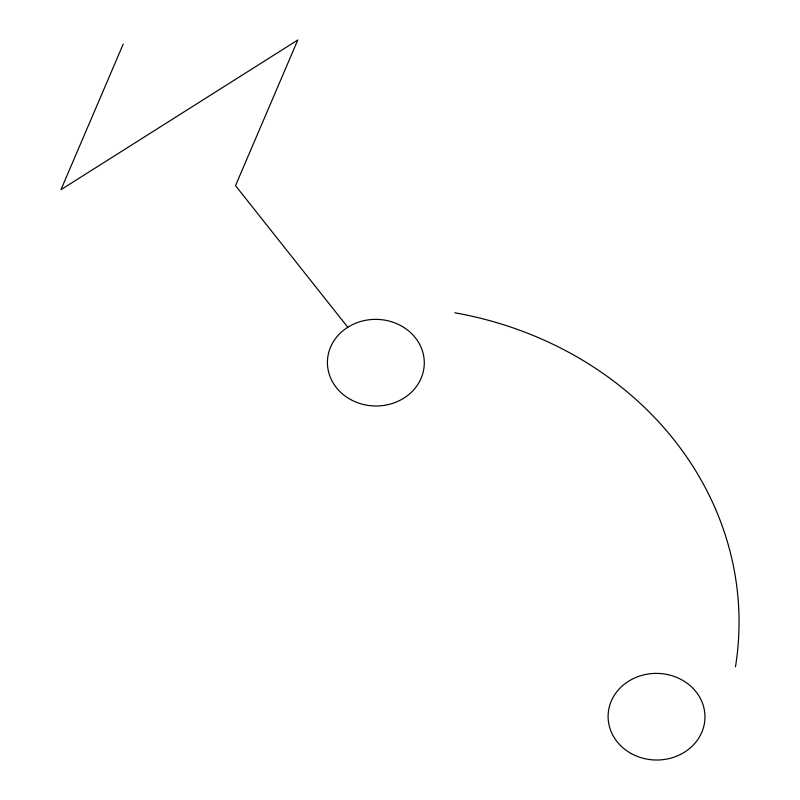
<?xml version="1.0" encoding="UTF-8"?>
<svg xmlns="http://www.w3.org/2000/svg" width="800" height="800" viewBox="0 0 800 800"><rect width="100%" height="100%" fill="white"/><g stroke="black" fill="none" stroke-linecap="round" stroke-linejoin="round"><path stroke-width="1.2" d="M123.24 44.03L60.97 189.68L297.79 40L235.52 185.65L347.79 327.26M454.8 312.78A351.15 313.98 1.1 0 1 735.47 666.81M350.62 399.55A48.44 43.31 1.1 0 0 424.28 363.91A48.44 43.31 1.1 0 0 352.67 324.56A48.44 43.31 1.1 0 0 350.62 399.55M631.3 753.58A48.43 43.31 1.1 0 0 704.95 717.95A48.43 43.31 1.1 0 0 633.35 678.59A48.43 43.31 1.1 0 0 631.3 753.58"/></g></svg>
